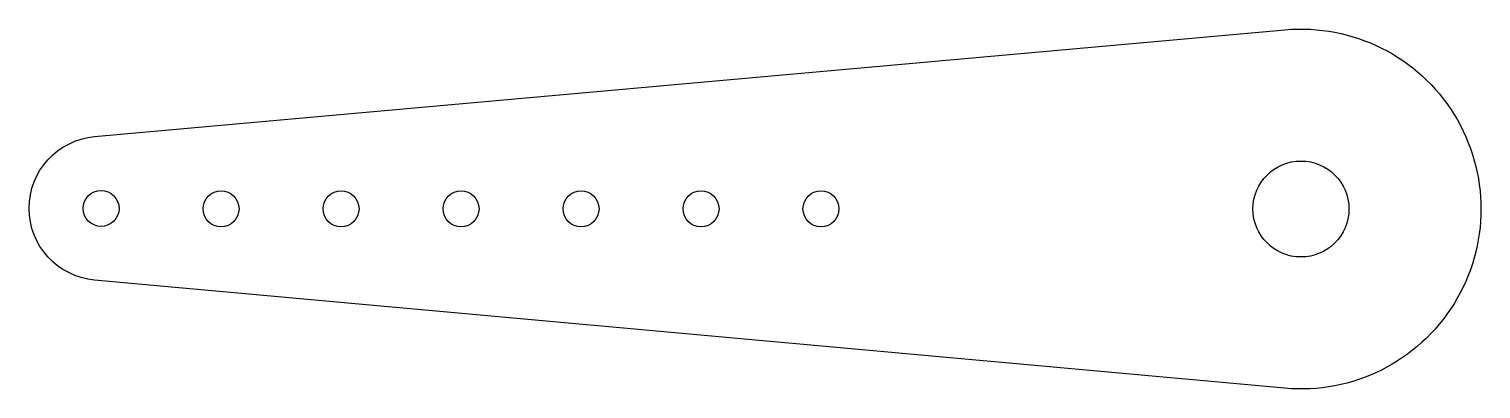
# Model space of a CAD drawing. Header units: millimetres. Extents: x -156 to -35, y 100 to 130.
import ezdxf

# ---------------------------------------------------------------- set-up
doc = ezdxf.new("R2010")
doc.units = ezdxf.units.MM
doc.layers.get('0').update_dxf_attribs({"linetype": 'CONTINUOUS'})

msp = doc.modelspace()

# ---------------------------------------------------------------- linework, layer by layer
msp.add_lwpolyline([(-150.54, 108.99, -0.913708), (-150.54, 120.94), (-51.34, 129.85, -1.094441), (-51.36, 99.97)], format="xyb", close=True)
for centre, radius in [((-50, 114.91), 4), ((-150, 114.96), 1.5), ((-140, 114.93), 1.5), ((-130, 114.93), 1.5), ((-120, 114.93), 1.5), ((-110, 114.93), 1.5), ((-100, 114.93), 1.5), ((-90, 114.93), 1.5)]:
    msp.add_circle(centre, radius)

doc.saveas('drawing.dxf')
